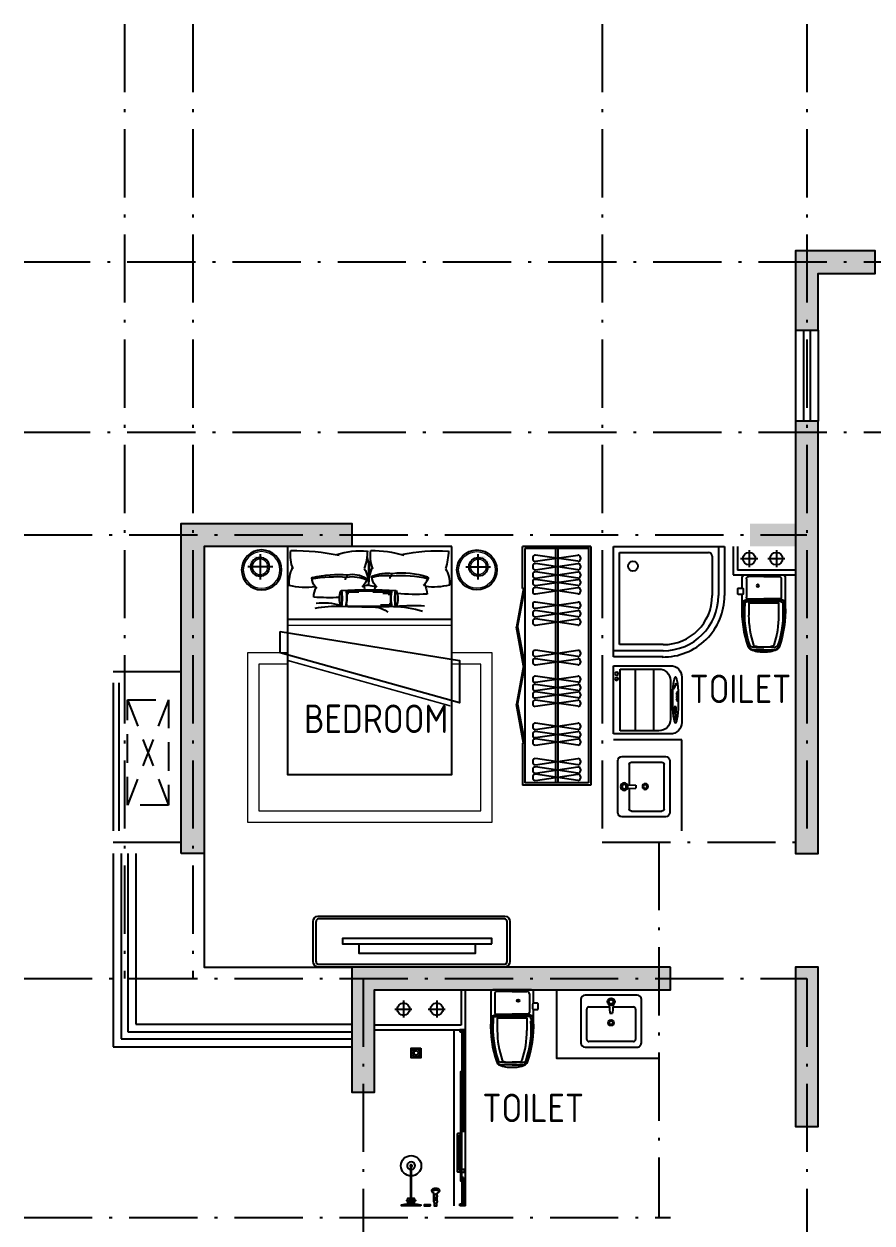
# Model space of a CAD drawing. Extents: x 94328 to 153134, y 57446 to 99026.
# Drawn here: x 105022 to 112478, y 79176 to 89719 of the extents above; entities that cross this region are included whole.
import ezdxf

# ---------------------------------------------------------------- set-up
doc = ezdxf.new("R2010")
doc.units = 0
doc.header["$LTSCALE"] = 1000
doc.header["$MEASUREMENT"] = 0
for name, pattern in [('ACAD_ISO04W100', [30.5, 24, -3, 0.5, -3]), ('ACAD_ISO10W100', [18.5, 12, -3, 0.5, -3]), ('CONTINOUS', [0]), ('HIDDEN', [0.375, 0.25, -0.125])]:
    doc.linetypes.add(name, pattern=pattern)
doc.layers.get('0').update_dxf_attribs({"linetype": 'CONTINUOUS'})
for name, color, linetype in [('4-LINE', 7, 'CONTINUOUS'), ('DOTE', 1, 'ACAD_ISO04W100'), ('PUB_TEXT', 7, 'CONTINUOUS'), ('WALL', 255, 'CONTINUOUS'), ('WINDOW', 85, 'CONTINUOUS'), ('剪力墙', 8, 'CONTINOUS'), ('家具', 44, 'CONTINUOUS'), ('栏杆', 42, 'CONTINUOUS'), ('铺地', 251, 'CONTINUOUS')]:
    doc.layers.add(name, color=color, linetype=linetype)
doc.layers.add('配景图块－家具立面', color=252, linetype='CONTINUOUS', lineweight=9)
doc.layers.add('陈设', color=31, linetype='CONTINUOUS', lineweight=5)
doc.styles.get("Standard").update_dxf_attribs({"font": 'GBENOR', "bigfont": 'GBCBIG'})

# ---------------------------------------------------------------- blocks, each defined once
blk = doc.blocks.new('dfdsf')
at = {"layer": '家具'}
for p, q in [((-6119, -27345), (-6119, -27726)), ((-5626, -27307), (-6081, -27307)), ((-5588, -27726), (-5588, -27345)), ((-6081, -27765), (-5626, -27765))]:
    blk.add_line(p, q, dxfattribs=at)
at = {"layer": '家具', "color": 8}
for p, q in [((-6049, -27409), (-5869, -27409)), ((-5872, -27364), (-5886, -27364)), ((-5867, -27351), (-5876, -27341)), ((-5867, -27377), (-5876, -27387)), ((-5870, -27392), (-5866, -27466)), ((-5854, -27345), (-5854, -27332)), ((-5854, -27383), (-5854, -27396)), ((-5837, -27392), (-5841, -27466)), ((-5831, -27341), (-5840, -27350)), ((-5831, -27387), (-5840, -27377)), ((-5838, -27409), (-5658, -27409)), ((-5835, -27364), (-5821, -27364)), ((-6068, -27695), (-6068, -27428)), ((-5866, -27466), (-5841, -27466)), ((-5639, -27428), (-5639, -27695)), ((-5658, -27714), (-6049, -27714))]:
    blk.add_line(p, q, dxfattribs=at)
for centre, radius in [((-5854, -27364), 32.3), ((-5854, -27364), 18.8), ((-5855, -27549), 25.4), ((-5855, -27549), 16)]:
    blk.add_circle(centre, radius, dxfattribs=at)
at = {"layer": '家具'}
for centre, start, end in [((-6081, -27345), 90, 180), ((-5626, -27345), 0, 90), ((-6081, -27726), 180, 270), ((-5626, -27726), 270, 0)]:
    blk.add_arc(centre, 38.1, start, end, dxfattribs=at)
at = {"layer": '家具', "color": 8}
for centre, start, end in [((-6049, -27428), 90, 180), ((-5658, -27428), 0, 90), ((-6049, -27695), 180, 270), ((-5658, -27695), 270, 0)]:
    blk.add_arc(centre, 19.1, start, end, dxfattribs=at)
blk = doc.blocks.new('bed-03')
at = {"layer": '家具'}
h = blk.add_hatch(dxfattribs=at)
h.set_pattern_fill('DOTS', color=8, scale=157.35808, style=0)
h.set_pattern_definition([(360, (4699.224, 22464.162), (4.91744, 9.83488), [0, -9.83488])])
h.paths.add_polyline_path([(193, 1512, -0.023158), (198, 1538, 0.017447), (-183, 1538, -0.030336), (-177, 1500, -0.109684)])
h.paths.add_polyline_path([(-178, 1428, -0.021039), (-183, 1402, 0.024893), (201, 1402, -0.013485), (197, 1417, -0.065247)])
at = {"layer": '家具', "linetype": 'Continuous'}
blk.add_line((-686, 1295), (686, 1295), dxfattribs=at)
for points in [[(-686, 1905), (686, 1905), (686, 0), (-686, 0)], [(749, 1194), (-749, 952), (-749, 597), (749, 1016)]]:
    blk.add_lwpolyline(points, close=True, dxfattribs=at)
at = {"layer": '家具', "linetype": 'Continuous', "const_width": 12.7}
for points in [[(-686, 1245), (686, 1245)], [(686, 952), (-673, 572)]]:
    blk.add_lwpolyline(points, dxfattribs=at)
at = {"layer": '家具'}
for centre, radius, start, end in [((-578, 291), 1577, 78.5156, 92.9188), ((-128, 1882), 530, 181.6825, 197.8912), ((-20, 992), 879, 89.2675, 107.4919), ((-519, 1679), 523, 21.5018, 21.5201), ((-291, 1827), 286, 337.2889, 8.8361), ((389, 1722), 379, 164.5703, 191.4452), ((72, 1197), 671, 72.3651, 94.4568), ((550, 1882), 530, 181.6825, 197.8912), ((642, 21), 1850, 89.478, 102.0362), ((376, 1827), 286, 337.2889, 8.8361), ((-433, 1598), 233, 148.8581, 184.0582), ((-317, 1592), 324, 357.369, 24.7777), ((-519, 1679), 523, 356.0004, 12.1973), ((245, 1598), 233, 148.8581, 184.0582), ((350, 1592), 324, 357.369, 24.7777), ((-261, 727), 936, 85.1839, 104.0659), ((-269, 1008), 676, 83.2076, 108.3828), ((-286, 1732), 223, 209.7436, 223.8649), ((-145, 1376), 306, 66.5683, 98.3603), ((-213, 1659), 31.4, 2.7829, 33.2561), ((-131, 1271), 392, 72.5524, 97.4008), ((-193, 1640), 22.8, 354.4356, 61.5699), ((-128, 1649), 108, 307.6078, 352.448), ((148, 1363), 289, 81.3722, 115.4497), ((142, 1474), 198, 77.5527, 124.2605), ((226, 1721), 223, 209.7436, 223.8649), ((262, 741), 929, 76.6167, 94.8117), ((160, 1647), 31.4, 2.7829, 33.2561), ((280, 459), 1193, 80.0193, 94.2479), ((181, 1629), 22.8, 354.4356, 61.5699), ((373, 1638), 108, 307.6078, 352.448), ((-535, 2096), 531, 255.7481, 277.4284), ((-210, 1488), 269, 157.3548, 175.9945), ((-382, 2845), 1342, 265.8786, 276.547), ((-81, 1470), 154, 154.4631, 205.5422), ((10, -3914), 5456, 87.5887, 92.4113), ((-614, 1470), 400, 350.4535, 9.5517), ((-493, 1470), 318, 347.5472, 12.5216), ((-202, 1492), 170, 16.7376, 28.0911), ((-134, 2173), 612, 277.9195, 283.3198), ((143, 2096), 531, 255.7481, 259.991), ((302, 1477), 269, 157.3548, 166.0422), ((476, 1476), 285, 167.2311, 195.1765), ((686, 1470), 451, 171.5378, 188.423), ((92, 1470), 162, 335.8355, 24.1253), ((298, 1481), 170, 359.9316, 28.0911), ((533, 2173), 612, 262.5954, 283.3198), ((-357, 205), 1207, 83.4434, 94.8204), ((-172, 491), 913, 91.596, 107.1373), ((10, 5250), 3853, 266.5849, 273.4151), ((283, 412), 993, 79.9799, 92.5011), ((395, 834), 600, 84.8223, 104.6438), ((341, 3294), 1818, 267.2336, 274.0016), ((-29, 1207), 192, 95.5759, 129.5349)]:
    blk.add_arc(centre, radius, start, end, dxfattribs=at)
at = {"layer": '家具', "color": 8}
for centre, radius, start, end in [((-614, 1470), 404, 350.4535, 9.5517), ((-493, 1470), 314, 347.5472, 12.5216), ((476, 1476), 282, 167.2311, 195.1765), ((686, 1470), 455, 171.5378, 188.423)]:
    blk.add_arc(centre, radius, start, end, dxfattribs=at)
at = {"layer": '家具'}
for points in [[(-482, 1649), (-489, 1638), (-486, 1630), (-479, 1621)], [(-23, 1657), (-14, 1651), (-16, 1641), (-21, 1635)], [(30, 1638), (23, 1627), (26, 1619), (33, 1610)], [(477, 1646), (486, 1639), (485, 1630), (480, 1624)]]:
    blk.add_spline(points, degree=3, dxfattribs=at)
blk = doc.blocks.new('nighttable-03')
at = {"layer": '家具'}
for p, q in [((0, -193), (0, 193)), ((-189, 0), (189, 0))]:
    blk.add_line(p, q, dxfattribs=at)
for centre, radius in [((-19, -47), 305), ((4, 0), 142)]:
    blk.add_circle(centre, radius, dxfattribs=at)
at = {"layer": '陈设', "color": 8}
for p, q in [((-57, 103), (-57, 103)), ((-49, 119), (-49, 119)), ((-33, 119), (-33, 119)), ((-25, 135), (-25, 135)), ((-17, 119), (-17, 119)), ((-9, 135), (-9, 135)), ((-1, 151), (-1, 151)), ((-1, 119), (-1, 119)), ((7, 135), (7, 135)), ((15, 151), (15, 151)), ((15, 119), (15, 119)), ((23, 135), (23, 135)), ((31, 151), (31, 151)), ((31, 119), (31, 119)), ((39, 135), (39, 135)), ((47, 151), (47, 151)), ((47, 119), (47, 119)), ((55, 135), (55, 135)), ((62, 151), (62, 151)), ((62, 119), (62, 119)), ((70, 135), (70, 135)), ((70, 103), (70, 103)), ((78, 151), (78, 151)), ((78, 119), (78, 119)), ((86, 135), (86, 135)), ((86, 103), (86, 103)), ((94, 151), (94, 151)), ((94, 119), (94, 119)), ((94, 87), (94, 87)), ((102, 135), (102, 135)), ((102, 103), (102, 103)), ((102, 71), (102, 71)), ((110, 119), (110, 119)), ((110, 87), (110, 87)), ((110, 56), (110, 56)), ((118, 135), (118, 135)), ((118, 103), (118, 103)), ((118, 71), (118, 71)), ((118, 40), (118, 40)), ((126, 119), (126, 119)), ((126, 87), (126, 87)), ((126, 56), (126, 56)), ((126, 24), (126, 24)), ((134, 103), (134, 103)), ((134, 71), (134, 71)), ((134, 40), (134, 40)), ((134, 8), (134, 8)), ((142, 87), (142, 87)), ((142, 56), (142, 56)), ((142, 24), (142, 24)), ((150, 103), (150, 103)), ((150, 71), (150, 71)), ((150, 40), (150, 40)), ((150, 8), (150, 8)), ((158, 87), (158, 87)), ((158, 56), (158, 56)), ((158, 24), (158, 24)), ((166, 71), (166, 71)), ((166, 40), (166, 40)), ((166, 8), (166, 8)), ((174, 56), (174, 56)), ((174, 24), (174, 24)), ((62, -103), (62, -103)), ((86, -87), (86, -87)), ((102, -87), (102, -87)), ((110, -71), (110, -71)), ((118, -56), (118, -56)), ((126, -8), (126, -8)), ((126, -40), (126, -40)), ((126, -71), (126, -71)), ((134, -24), (134, -24)), ((134, -56), (134, -56)), ((142, -8), (142, -8)), ((142, -40), (142, -40)), ((150, -24), (150, -24)), ((150, -56), (150, -56)), ((158, -8), (158, -8)), ((158, -40), (158, -40)), ((166, -24), (166, -24)), ((174, -8), (174, -8))]:
    blk.add_line(p, q, dxfattribs=at)
for centre, radius in [((-19, -47), 279), ((4, 0), 117)]:
    blk.add_circle(centre, radius, dxfattribs=at)
blk = doc.blocks.new('A$C1D226055')
at = {"layer": '家具'}
blk.add_lwpolyline([(424, 1730, -0.395939), (474, 1686), (474, 44, -0.395939), (424, 0), (74, 0, -0.395939), (25, 44), (25, 1686, -0.395939), (74, 1730)], format="xyb", close=True, dxfattribs=at)
at = {"layer": '家具', "color": 8}
for points in [[(426, 1705), (72, 1705)], [(50, 1686), (50, 44)], [(449, 44), (449, 1686)], [(72, 25), (426, 25)]]:
    blk.add_lwpolyline(points, dxfattribs=at)
at = {"layer": '家具'}
for points in [[(270, 1572), (222, 1572), (222, 258), (270, 258)], [(270, 1424), (353, 1424), (353, 406), (270, 406)]]:
    blk.add_lwpolyline(points, close=True, dxfattribs=at)
at = {"layer": '家具', "color": 8}
for centre, start, end in [((73, 1682), 91.1893, 175.2129), ((425, 1682), 4.7871, 88.8107), ((73, 49), 184.7871, 268.8107), ((425, 49), 271.1893, 355.2129)]:
    blk.add_arc(centre, 23.6, start, end, dxfattribs=at)
blk = doc.blocks.new('jlq4')
at = {"layer": '剪力墙'}
for points in [[(112505, 87726), (111805, 87726), (111805, 87026), (112005, 87026), (112005, 87526), (112505, 87526)], [(112005, 86226), (111805, 86226), (111805, 82426), (112005, 82426)], [(106405, 82426), (106405, 85326), (107905, 85326), (107905, 85126), (106605, 85126), (106605, 82426), (106405, 82426)], [(110705, 81426), (107905, 81426), (107905, 80326), (108105, 80326), (108105, 81226), (110705, 81226)], [(111805, 81226), (111805, 80026), (112005, 80026), (112005, 81426), (111805, 81426)]]:
    blk.add_lwpolyline(points, close=True, dxfattribs=at)
for points in [[(111805, 87726), (112505, 87726), (112005, 87526), (112505, 87526)], [(111805, 87726), (111805, 87026), (112005, 87526), (112005, 87026)], [(111805, 86226), (111805, 82426), (112005, 86226), (112005, 82426)], [(106405, 85326), (107905, 85326), (106605, 85126), (107905, 85126)], [(106405, 85326), (106405, 82426), (106605, 85126), (106605, 82426)], [(111405, 85326), (111805, 85326), (111405, 85126), (111805, 85126)], [(107905, 81426), (110705, 81426), (108105, 81226), (110705, 81226)], [(107905, 81426), (107905, 80326), (108105, 81226), (108105, 80326)], [(111805, 81426), (111805, 80026), (112005, 81426), (112005, 80026)]]:
    blk.add_solid(points, dxfattribs=at)
blk = doc.blocks.new('A$C37A63D83')
at = {"layer": '家具', "color": 8}
for p, q in [((152, 636), (128, 636)), ((136, 660), (323, 660)), ((229, 660), (136, 660)), ((162, 636), (152, 636)), ((162, 636), (229, 636)), ((297, 636), (229, 636)), ((297, 636), (307, 636)), ((307, 636), (331, 636)), ((49, 230), (49, 316)), ((99, 250), (99, 356)), ((360, 250), (360, 356)), ((409, 230), (409, 316)), ((49, 230), (229, 230)), ((49, 230), (91, 212)), ((54, 279), (54, 280)), ((63, 275), (58, 275)), ((63, 253), (63, 275)), ((81, 235), (229, 235)), ((91, 212), (229, 212)), ((99, 221), (229, 221)), ((229, 247), (103, 247)), ((111, 247), (229, 247)), ((229, 247), (356, 247)), ((348, 247), (229, 247)), ((378, 235), (229, 235)), ((409, 230), (229, 230)), ((360, 221), (229, 221)), ((368, 212), (229, 212)), ((409, 230), (368, 212)), ((396, 253), (396, 275)), ((396, 275), (400, 275)), ((42, 172), (40, 172)), ((42, 118), (40, 118)), ((49, 125), (49, 165)), ((76, 36), (76, 198)), ((382, 36), (382, 198)), ((229, 14), (99, 14)), ((229, 14), (360, 14))]:
    blk.add_line(p, q, dxfattribs=at)
at = {"layer": '家具'}
blk.add_line((405, 279), (405, 280), dxfattribs=at)
at = {"layer": '家具', "elevation": 0}
blk.add_lwpolyline([(40, 118), (40, 50), (40, 23, 0.414214), (63, 0), (396, 0, 0.414247), (418, 23), (418, 50), (418, 275, 0.096754), (365, 635, 0.122728), (342, 660, 0.112706), (229, 680, 0.112706), (117, 660, 0.110329), (95, 636, 0.096897), (40, 275), (40, 172), (7, 172, 0.414214), (0, 165), (0, 125, 0.414214), (7, 118), (40, 118)], format="xyb", dxfattribs=at)
at = {"layer": '家具', "color": 8}
blk.add_circle((176, 95), 11.4, dxfattribs=at)
for centre, radius, start, end in [((824, 353), 776, 158.6599, 172.4763), ((113, 630), 13.5, 134.9543, 158.6599), ((347, 396), 344, 131.9223, 134.9543), ((130, 611), 25.3, 94.6124, 166.2529), ((138, 626), 34, 87.4207, 128.0687), ((214, 386), 250, 86.5925, 104.1516), ((245, 386), 250, 75.8484, 93.4075), ((321, 626), 34, 51.9313, 92.5793), ((329, 611), 25.3, 13.7471, 85.3876), ((112, 396), 344, 45.0457, 48.0777), ((-365, 353), 776, 7.5237, 21.3401), ((942, 340), 881, 161.7059, 184.2897), ((933, 353), 834, 161.5027, 179.8181), ((159, 612), 18, 109.1813, 161.5027), ((300, 612), 18, 18.4973, 70.8187), ((-474, 353), 834, 0.1819, 18.4973), ((-483, 340), 881, 355.7103, 18.2941), ((545, 367), 499, 169.8851, 189.9823), ((-86, 367), 499, 350.0177, 10.1149), ((58, 279), 4.5, 180, 270), ((81, 253), 18, 180, 270), ((99, 198), 22.5, 90, 180), ((103, 250), 3.6, 180, 270), ((356, 250), 3.6, 270, 0), ((360, 198), 22.5, 0, 90), ((378, 253), 18, 270, 0), ((400, 279), 4.5, 270, 0), ((42, 165), 7.2, 0, 90), ((42, 125), 7.2, 270, 0), ((99, 36), 22.5, 180, 270), ((360, 36), 22.5, 270, 0)]:
    blk.add_arc(centre, radius, start, end, dxfattribs=at)
at = {"layer": '家具'}
for centre, start, end in [((107, 630), 147.2649, 160.4629), ((346, 630), 21.3401, 45.0457)]:
    blk.add_arc(centre, 13.5, start, end, dxfattribs=at)
blk = doc.blocks.new('A$C06323CE0')
at = {"layer": '家具', "linetype": 'ByBlock'}
for p, q in [((-477, 112), (495, 112)), ((-477, -325), (-477, 112)), ((495, 112), (495, -864)), ((495, -864), (62, -864))]:
    blk.add_line(p, q, dxfattribs=at)
at = {"layer": '家具', "color": 8, "linetype": 'ByBlock'}
for p, q in [((-423, -325), (-423, 112)), ((-369, 58), (441, 59)), ((-369, -325), (-369, 58)), ((441, 58), (441, -724)), ((409, -756), (62, -756)), ((495, -810), (62, -810))]:
    blk.add_line(p, q, dxfattribs=at)
blk.add_circle((321, -59), 43.1, dxfattribs=at)
at = {"layer": '家具', "linetype": 'ByBlock'}
blk.add_arc((62, -324), 540, 179.1936, 269.9859, dxfattribs=at)
at = {"layer": '家具', "color": 8, "linetype": 'ByBlock'}
for centre, radius, start, end in [((62, -325), 485, 180, 270), ((62, -325), 431, 180, 270), ((409, -724), 32.4, 270, 0.0401)]:
    blk.add_arc(centre, radius, start, end, dxfattribs=at)
blk = doc.blocks.new('xyj')
at = {"color": 4}
for p, q in [((124918, 170695), (124918, 170195)), ((125518, 170695), (124918, 170695)), ((125490, 170637), (124948, 170637)), ((124948, 170637), (124948, 170295)), ((125490, 170295), (125490, 170637)), ((125518, 170195), (125518, 170695)), ((124948, 170505), (125490, 170505)), ((124948, 170343), (125490, 170343)), ((125048, 170195), (125390, 170195)), ((125018, 170095), (125418, 170095)), ((125280, 170161), (125337, 170161)), ((125280, 170143), (125280, 170161)), ((125337, 170143), (125280, 170143)), ((125337, 170161), (125337, 170143))]:
    blk.add_line(p, q, dxfattribs=at)
for centre, radius in [((124988, 170667), 13), ((125034, 170667), 13), ((125084, 170149), 6.67), ((125102, 170157), 4.67), ((125116, 170163), 3.33), ((125158, 170137), 6), ((125179, 170137), 6), ((125200, 170137), 6), ((125220, 170137), 6), ((125359, 170145), 10), ((125383, 170147), 7.33)]:
    blk.add_circle(centre, radius, dxfattribs=at)
for centre, start, end in [((125048, 170295), 180, 270), ((125390, 170295), 270, 0), ((125018, 170195), 180, 270), ((125418, 170195), 270, 0)]:
    blk.add_arc(centre, 100, start, end, dxfattribs=at)
blk.add_ellipse((125219, 170150), major_axis=(202, 0), ratio=0.137115, dxfattribs=at)

msp = doc.modelspace()

# ---------------------------------------------------------------- linework, layer by layer
at = {"layer": '4-LINE', "color": 8, "linetype": 'HIDDEN'}
for p, q in [((105932, 83778), (106292, 82849)), ((106292, 83778, 0), (105932, 82849, 0))]:
    msp.add_line(p, q, dxfattribs=at)
at = {"layer": '4-LINE', "color": 8, "linetype": 'HIDDEN', "elevation": 0}
msp.add_lwpolyline([(106292, 82849), (105932, 82849), (105932, 83778), (106292, 83778)], close=True, dxfattribs=at)
at = {"layer": 'DOTE', "linetype": 'ACAD_ISO10W100', "ltscale": 0.05}
for p, q in [((105905, 89719), (105905, 81326)), ((106505, 89719), (106505, 81326)), ((110105, 89719), (110105, 82526)), ((111905, 89719), (111905, 82526)), ((116705, 87626), (105022, 87626)), ((116705, 86126), (105022, 86126)), ((105022, 85226), (111905, 85226)), ((105805, 84026), (106505, 84026)), ((105805, 82526), (106505, 82526)), ((110105, 82526), (111905, 82526)), ((110605, 82526), (110605, 79226)), ((105022, 81326), (111905, 81326)), ((108005, 81326), (108005, 72452)), ((111905, 81326), (111905, 72452)), ((105022, 79226), (110705, 79226))]:
    msp.add_line(p, q, dxfattribs=at)
at = {"layer": 'WALL'}
msp.add_lwpolyline([(111805, 87026), (112005, 87026), (112005, 87526), (112505, 87526), (112505, 87726), (111805, 87726), (111805, 87026)], dxfattribs=at)
at = {"layer": 'WINDOW'}
for p, q in [((105805, 82426), (105805, 80726)), ((105875, 82426), (105875, 80796)), ((105935, 82426), (105935, 80856)), ((106005, 82426), (106005, 80926)), ((106005, 80926), (107905, 80926)), ((105875, 80796), (107905, 80796)), ((105935, 80856), (107905, 80856)), ((105805, 80726), (107905, 80726))]:
    msp.add_line(p, q, dxfattribs=at)
for points in [[(105805, 83926), (105805, 82626)], [(105855, 83926), (105855, 82626)], [(106605, 82426), (106605, 81426), (107905, 81426)]]:
    msp.add_lwpolyline(points, dxfattribs=at)
at = {"layer": '家具'}
for p, q in [((109405, 84756), (109405, 85126)), ((110005, 85126), (109405, 85126)), ((109985, 85106), (109425, 85106)), ((109425, 85106), (109425, 83046)), ((109985, 85126), (109985, 83046)), ((110005, 85126), (110005, 83026)), ((111256, 85126), (111256, 84876)), ((111398, 85093), (111398, 84943)), ((111637, 85093), (111637, 84943)), ((111323, 85018), (111473, 85018)), ((111562, 85018), (111712, 85018)), ((111256, 84876), (111805, 84876)), ((109405, 84756), (109425, 84756)), ((110805, 83426), (110205, 83426)), ((110805, 82626), (110805, 83426)), ((109405, 83396), (109405, 83026)), ((109425, 83396), (109405, 83396)), ((110005, 83026), (109405, 83026)), ((109985, 83046), (109425, 83046)), ((108905, 79326), (108905, 81226)), ((108358, 81132), (108358, 80982)), ((108651, 81132), (108651, 80982)), ((108283, 81057), (108433, 81057)), ((108576, 81057), (108726, 81057)), ((108105, 80876), (108905, 80876)), ((108805, 79326), (108805, 80876)), ((108905, 80876), (108855, 80876)), ((108855, 80876), (108855, 80856)), ((108855, 80856), (108905, 80856)), ((108875, 79976), (108875, 80856)), ((108885, 79976), (108885, 80856)), ((108875, 80476), (108885, 80476)), ((108875, 79346), (108875, 79576)), ((108885, 79576), (108875, 79576)), ((108885, 79576), (108885, 79346)), ((108855, 79326), (108855, 79346)), ((108855, 79346), (108905, 79346)), ((108905, 79326), (108855, 79326))]:
    msp.add_line(p, q, dxfattribs=at)
at = {"layer": '家具', "color": 8}
for p, q in [((109695, 85106), (109695, 83046)), ((109715, 85106), (109715, 83046)), ((109495, 85029), (109495, 85014)), ((109518, 84995), (109892, 85048)), ((109892, 84995), (109518, 85048)), ((109915, 85029), (109915, 85014)), ((109495, 84954), (109495, 84940)), ((109495, 84881), (109495, 84866)), ((109518, 84920), (109892, 84974)), ((109892, 84920), (109518, 84974)), ((109518, 84847), (109892, 84901)), ((109892, 84847), (109518, 84901)), ((109915, 84954), (109915, 84940)), ((109915, 84881), (109915, 84866)), ((109495, 84816), (109495, 84802)), ((109518, 84782), (109892, 84836)), ((109892, 84782), (109518, 84836)), ((109915, 84816), (109915, 84802)), ((109495, 84743), (109495, 84728)), ((109518, 84709), (109892, 84763)), ((109892, 84709), (109518, 84763)), ((109915, 84743), (109915, 84728)), ((109495, 84616), (109495, 84601)), ((109518, 84582), (109892, 84636)), ((109892, 84582), (109518, 84636)), ((109518, 84507), (109892, 84561)), ((109892, 84507), (109518, 84561)), ((109915, 84616), (109915, 84601)), ((109495, 84541), (109495, 84527)), ((109495, 84468), (109495, 84453)), ((109518, 84434), (109892, 84488)), ((109892, 84434), (109518, 84488)), ((109915, 84541), (109915, 84527)), ((109915, 84468), (109915, 84453)), ((109495, 84192), (109495, 84178)), ((109518, 84158), (109892, 84212)), ((109892, 84158), (109518, 84212)), ((109518, 84084), (109892, 84138)), ((109892, 84084), (109518, 84138)), ((109915, 84192), (109915, 84178)), ((109495, 84118), (109495, 84104)), ((109915, 84118), (109915, 84104)), ((109495, 83965), (109495, 83951)), ((109518, 83931), (109892, 83985)), ((109892, 83931), (109518, 83985)), ((109915, 83965), (109915, 83951)), ((109495, 83892), (109495, 83877)), ((109495, 83827), (109495, 83813)), ((109518, 83858), (109892, 83912)), ((109892, 83858), (109518, 83912)), ((109518, 83793), (109892, 83847)), ((109892, 83793), (109518, 83847)), ((109915, 83892), (109915, 83877)), ((109915, 83827), (109915, 83813)), ((109495, 83754), (109495, 83739)), ((109518, 83720), (109892, 83774)), ((109892, 83720), (109518, 83774)), ((109915, 83754), (109915, 83739)), ((109495, 83551), (109495, 83537)), ((109518, 83517), (109892, 83571)), ((109892, 83517), (109518, 83571)), ((109915, 83551), (109915, 83537)), ((109495, 83478), (109495, 83464)), ((109495, 83413), (109495, 83399)), ((109518, 83444), (109892, 83498)), ((109892, 83444), (109518, 83498)), ((109518, 83379), (109892, 83433)), ((109892, 83379), (109518, 83433)), ((109915, 83478), (109915, 83464)), ((109915, 83413), (109915, 83399)), ((109495, 83240), (109495, 83226)), ((109518, 83206), (109892, 83260)), ((109892, 83206), (109518, 83260)), ((109915, 83240), (109915, 83226)), ((109495, 83166), (109495, 83152)), ((109495, 83102), (109495, 83088)), ((109518, 83132), (109892, 83186)), ((109892, 83132), (109518, 83186)), ((109518, 83068), (109892, 83122)), ((109892, 83068), (109518, 83122)), ((109915, 83166), (109915, 83152)), ((109915, 83102), (109915, 83088)), ((108410, 79348), (108410, 79341)), ((108440, 79351), (108440, 79341))]:
    msp.add_line(p, q, dxfattribs=at)
at = {"layer": '家具', "color": 251}
for p, q in [((111296, 85126), (111296, 84916)), ((111805, 84916), (111296, 84916)), ((108865, 81226), (108865, 80916)), ((108865, 80916), (108105, 80916))]:
    msp.add_line(p, q, dxfattribs=at)
at = {"layer": '家具', "lineweight": -3}
for p, q in [((108420, 79680), (108420, 79356)), ((108430, 79356), (108430, 79680)), ((108626, 79364), (108626, 79439)), ((108656, 79364), (108656, 79439)), ((108403, 79351), (108403, 79341)), ((108446, 79351), (108446, 79341)), ((108656, 79386), (108626, 79386))]:
    msp.add_line(p, q, dxfattribs=at)
at = {"layer": '家具'}
for points in [[(109415, 84756), (109352, 84416), (109362, 84414), (109425, 84754)], [(109415, 84076), (109352, 84416), (109362, 84418), (109425, 84078)], [(109415, 84076), (109352, 83736), (109362, 83734), (109425, 84074)], [(109415, 83396), (109352, 83736), (109362, 83738), (109425, 83398)], [(108512, 80715), (108512, 80629), (108427, 80629), (108427, 80715)], [(108870, 79546), (108870, 80506), (108860, 80506), (108860, 79546)]]:
    msp.add_lwpolyline(points, close=True, dxfattribs=at)
msp.add_lwpolyline([(109705, 81226), (109705, 80627), (110605, 80627)], dxfattribs=at)
at = {"layer": '家具', "color": 8}
for points in [[(108437, 80672), (108437, 80671), (108452, 80671), (108452, 80672)], [(108446, 80696), (108445, 80694), (108456, 80683), (108458, 80685)], [(108446, 80649), (108447, 80648), (108458, 80659), (108457, 80660)], [(108470, 80705), (108468, 80705), (108468, 80689), (108470, 80689)], [(108493, 80695), (108492, 80696), (108481, 80685), (108482, 80684)], [(108493, 80648), (108494, 80650), (108483, 80661), (108482, 80659)], [(108503, 80672), (108503, 80673), (108487, 80673), (108487, 80672)], [(108469, 80639), (108471, 80639), (108471, 80655), (108469, 80655)], [(108415, 79336), (108415, 79356), (108435, 79356), (108435, 79336)]]:
    msp.add_lwpolyline(points, close=True, dxfattribs=at)
at = {"layer": '家具'}
msp.add_lwpolyline([(108860, 79642), (108850, 79642, -0.414214), (108845, 79647), (108845, 79942, -0.414214), (108850, 79947), (108860, 79947), (108860, 79962), (108835, 79962, 0.414214), (108830, 79957), (108830, 79632, 0.414214), (108835, 79627), (108860, 79627), (108860, 79642)], format="xyb", dxfattribs=at)
msp.add_lwpolyline([(108872, 79620), (108872, 79650), (108887, 79650, -0.414214), (108892, 79645), (108892, 79625, -0.414214), (108887, 79620)], format="xyb", close=True, dxfattribs=at)
at = {"layer": '家具', "lineweight": -3}
for points in [[(108410, 79351), (108397, 79351), (108397, 79396), (108420, 79396)], [(108430, 79396), (108453, 79396), (108453, 79351), (108440, 79351)], [(108510, 79326), (108340, 79326), (108340, 79336), (108370, 79341), (108415, 79341)], [(108397, 79372), (108387, 79372), (108387, 79376), (108397, 79376)], [(108435, 79341), (108480, 79341), (108510, 79336), (108510, 79326)], [(108453, 79376), (108463, 79376), (108463, 79372), (108453, 79372)], [(108629, 79355), (108629, 79326), (108653, 79326), (108653, 79355)]]:
    msp.add_lwpolyline(points, dxfattribs=at)
for points in [[(108394, 79326), (108394, 79336), (108456, 79336), (108456, 79326)], [(108596, 79326), (108596, 79336), (108540, 79336), (108540, 79326)]]:
    msp.add_lwpolyline(points, close=True, dxfattribs=at)
at = {"layer": '家具', "color": 8}
for points in [[(108415, 79348), (108410, 79348), (108410, 79376), (108420, 79376)], [(108430, 79376), (108440, 79376), (108440, 79348), (108435, 79348)]]:
    msp.add_lwpolyline(points, dxfattribs=at)
at = {"layer": '家具'}
for centre in [(111398, 85018), (111637, 85018), (108358, 81057), (108651, 81057)]:
    msp.add_circle(centre, 55, dxfattribs=at)
at = {"layer": '家具', "color": 8}
for centre, radius in [((108470, 80672), 36.6), ((108425, 79680), 5), ((108641, 79413), 15), ((108641, 79364), 15)]:
    msp.add_circle(centre, radius, dxfattribs=at)
at = {"layer": '家具', "lineweight": -3}
msp.add_circle((108425, 79680), 89.5, dxfattribs=at)
at = {"layer": '家具', "color": 8}
for centre, radius, start, end in [((109515, 85029), 20, 82.4054, 180), ((109515, 85014), 20, 180, 277.5946), ((109895, 85029), 20, 0, 97.5946), ((109895, 85014), 20, 262.4054, 0), ((109515, 84954), 20, 82.4054, 180), ((109515, 84940), 20, 180, 277.5946), ((109515, 84881), 20, 82.4054, 180), ((109895, 84954), 20, 0, 97.5946), ((109895, 84940), 20, 262.4054, 0), ((109895, 84881), 20, 0, 97.5946), ((109515, 84866), 20, 180, 277.5946), ((109515, 84816), 20, 82.4054, 180), ((109515, 84802), 20, 180, 277.5946), ((109895, 84866), 20, 262.4054, 0), ((109895, 84816), 20, 0, 97.5946), ((109895, 84802), 20, 262.4054, 0), ((109515, 84743), 20, 82.4054, 180), ((109515, 84728), 20, 180, 277.5946), ((109895, 84743), 20, 0, 97.5946), ((109895, 84728), 20, 262.4054, 0), ((109515, 84616), 20, 82.4054, 180), ((109515, 84601), 20, 180, 277.5946), ((109515, 84541), 20, 82.4054, 180), ((109895, 84616), 20, 0, 97.5946), ((109895, 84601), 20, 262.4054, 0), ((109895, 84541), 20, 0, 97.5946), ((109515, 84527), 20, 180, 277.5946), ((109515, 84468), 20, 82.4054, 180), ((109515, 84453), 20, 180, 277.5946), ((109895, 84527), 20, 262.4054, 0), ((109895, 84468), 20, 0, 97.5946), ((109895, 84453), 20, 262.4054, 0), ((109515, 84192), 20, 82.4054, 180), ((109515, 84178), 20, 180, 277.5946), ((109515, 84118), 20, 82.4054, 180), ((109895, 84192), 20, 0, 97.5946), ((109895, 84178), 20, 262.4054, 0), ((109895, 84118), 20, 0, 97.5946), ((109515, 84104), 20, 180, 277.5946), ((109895, 84104), 20, 262.4054, 0), ((109515, 83965), 20, 82.4054, 180), ((109515, 83951), 20, 180, 277.5946), ((109895, 83965), 20, 0, 97.5946), ((109895, 83951), 20, 262.4054, 0), ((109515, 83892), 20, 82.4054, 180), ((109515, 83877), 20, 180, 277.5946), ((109515, 83827), 20, 82.4054, 180), ((109895, 83892), 20, 0, 97.5946), ((109895, 83877), 20, 262.4054, 0), ((109895, 83827), 20, 0, 97.5946), ((109515, 83813), 20, 180, 277.5946), ((109515, 83754), 20, 82.4054, 180), ((109515, 83739), 20, 180, 277.5946), ((109895, 83813), 20, 262.4054, 0), ((109895, 83754), 20, 0, 97.5946), ((109895, 83739), 20, 262.4054, 0), ((109515, 83551), 20, 82.4054, 180), ((109515, 83537), 20, 180, 277.5946), ((109895, 83551), 20, 0, 97.5946), ((109895, 83537), 20, 262.4054, 0), ((109515, 83478), 20, 82.4054, 180), ((109515, 83464), 20, 180, 277.5946), ((109515, 83413), 20, 82.4054, 180), ((109515, 83399), 20, 180, 277.5946), ((109895, 83478), 20, 0, 97.5946), ((109895, 83464), 20, 262.4054, 0), ((109895, 83413), 20, 0, 97.5946), ((109895, 83399), 20, 262.4054, 0), ((109515, 83240), 20, 82.4054, 180), ((109515, 83226), 20, 180, 277.5946), ((109895, 83240), 20, 0, 97.5946), ((109895, 83226), 20, 262.4054, 0), ((109515, 83166), 20, 82.4054, 180), ((109515, 83152), 20, 180, 277.5946), ((109515, 83102), 20, 82.4054, 180), ((109515, 83088), 20, 180, 277.5946), ((109895, 83166), 20, 0, 97.5946), ((109895, 83152), 20, 262.4054, 0), ((109895, 83102), 20, 0, 97.5946), ((109895, 83088), 20, 262.4054, 0), ((108425, 79680), 35, 278.2132, 261.7868), ((108425, 79680), 9, 303.749, 236.251), ((108641, 79413), 17, 331.9275, 208.0725), ((108641, 79364), 17, 151.9275, 226.6641), ((108641, 79364), 17, 313.3359, 28.0725)]:
    msp.add_arc(centre, radius, start, end, dxfattribs=at)
at = {"layer": '家具', "lineweight": -3}
for centre, start, end in [((108609, 79433), 19.6733, 73.5819), ((108673, 79433), 106.4181, 160.3267)]:
    msp.add_arc(centre, 17.7, start, end, dxfattribs=at)
at = {"layer": '家具', "lineweight": -3, "extrusion": (0, 0, -1)}
for centre, major_axis, ratio, start_param, end_param in [((108641, 79462), (33.6, 0), 0.612909, 2.761972, 6.662806), ((108641, 79452), (31.4, 0), 0.47884, 2.068694, 7.356084)]:
    msp.add_ellipse(centre, major_axis=major_axis, ratio=ratio, start_param=start_param, end_param=end_param, dxfattribs=at)
at = {"layer": '栏杆'}
for p, q in [((111805, 87026), (111805, 86226)), ((112005, 87026), (112005, 86226))]:
    msp.add_line(p, q, dxfattribs=at)
for points in [[(111875, 87026), (111875, 86226)], [(111935, 87026), (111935, 86226)]]:
    msp.add_lwpolyline(points, dxfattribs=at)
at = {"layer": '陈设'}
msp.add_lwpolyline([(107341, 84190), (106986, 84190), (106986, 82701), (109139, 82701), (109139, 84190), (108784, 84190)], dxfattribs=at)
at = {"layer": '陈设', "color": 8}
msp.add_lwpolyline([(107341, 84090), (107086, 84090), (107086, 82801), (109039, 82801), (109039, 84090), (108784, 84090)], dxfattribs=at)

# ---------------------------------------------------------------- block references
at = {"layer": 'WALL', "xscale": -1, "rotation": 90}
msp.add_blockref('xyj', (280900, 208995), dxfattribs=at)
at = {"layer": '剪力墙'}
msp.add_blockref('jlq4', (0, 0), dxfattribs=at)
at = {"layer": '家具', "xscale": -1}
for name, p, rotation in [('A$C37A63D83', (111297, 84876, 0), 180.0000000533608), ('dfdsf', (82935, 77159), 90.00000005336084)]:
    msp.add_blockref(name, p, dxfattribs=dict(at, rotation=rotation))
at = {"layer": '家具'}
for name, p, rotation in [('A$C1D226055', (107564, 81900), 270), ('A$C37A63D83', (109543, 81226, 0), 179.9999999466392), ('dfdsf', (116038, 108486, 0), 359.9999999466392)]:
    msp.add_blockref(name, p, dxfattribs=dict(at, rotation=rotation))
at = {"layer": '配景图块－家具立面', "color": 8, "yscale": 0.5760000000009313, "zscale": 0.5760000000000002}
for p, xscale in [((107100, 84946), -0.5760000000009313), ((109015, 84946), 0.5760000000009313)]:
    msp.add_blockref('nighttable-03', p, dxfattribs=dict(at, xscale=xscale))
at = {"layer": '配景图块－家具立面', "color": 8, "extrusion": (0, 0, -1), "xscale": 1.052493438357487, "yscale": 1.052493438357487, "zscale": -1.052493438320218}
msp.add_blockref('bed-03', (-108062, 83121), dxfattribs=at)
at = {"layer": '铺地', "rotation": 90}
msp.add_blockref('A$C06323CE0', (110317, 84631), dxfattribs=at)

# ---------------------------------------------------------------- texts
at = {"layer": 'PUB_TEXT'}
for s, p in [('TOILET', (110874, 83748)), ('BEDROOM', (107483, 83485)), ('TOILET', (109052, 80063))]:
    msp.add_text(s, height=250, dxfattribs=at).set_placement(p)

doc.saveas('drawing.dxf')
